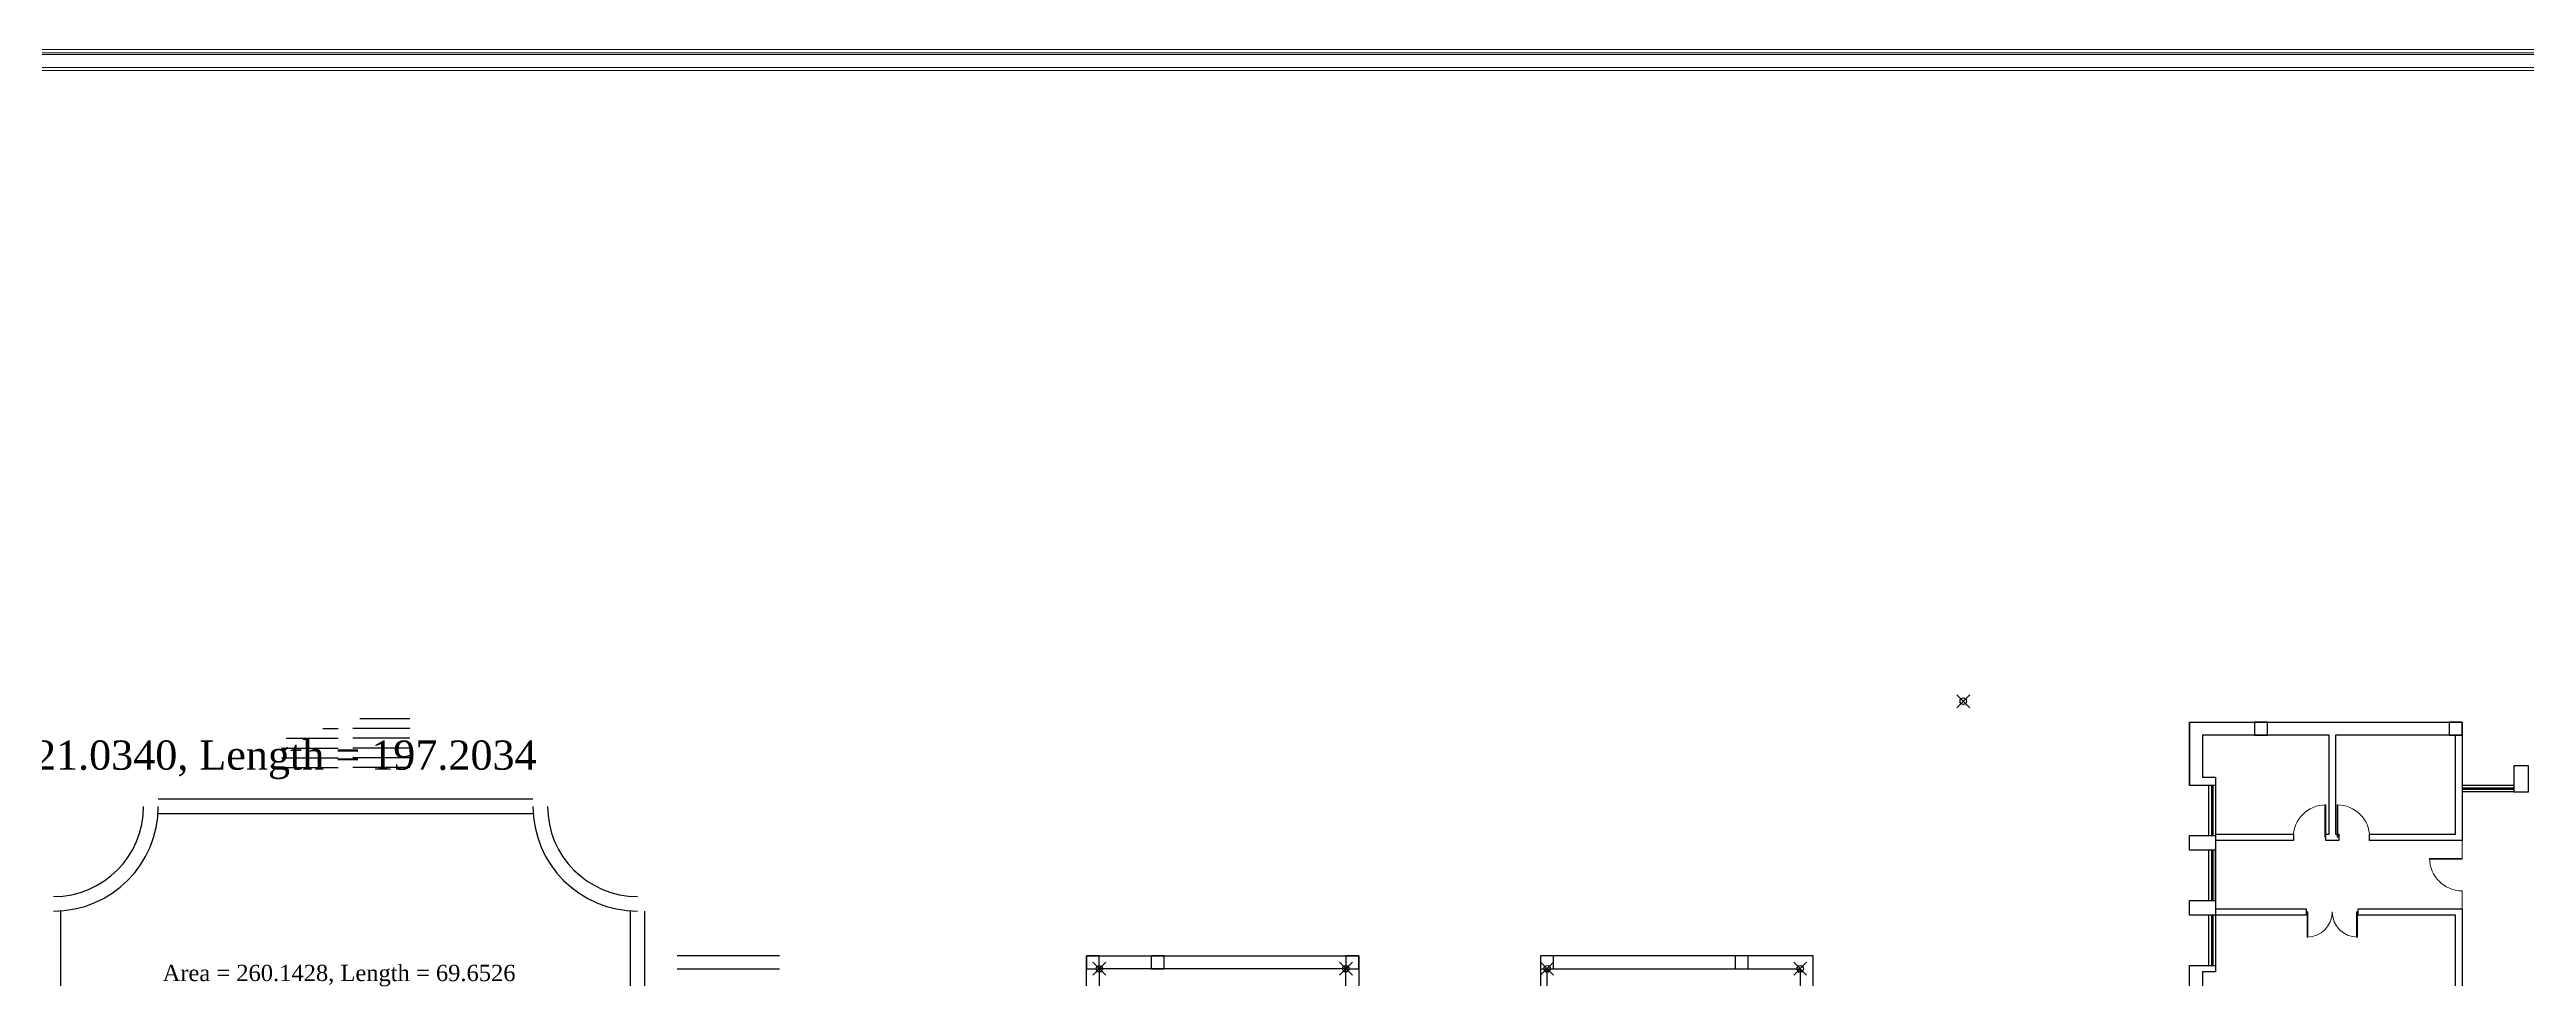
# Model space of a CAD drawing. Header units: inches. Extents: x 0 to 249, y 0 to 82.
# Drawn here: x 86.8 to 163.1, y 53.1 to 81.7 of the extents above; entities that cross this region are included whole.
import ezdxf

# ---------------------------------------------------------------- set-up
doc = ezdxf.new("R2010")
doc.units = ezdxf.units.IN
doc.header["$MEASUREMENT"] = 0
doc.header["$PDMODE"] = 35
doc.header["$PDSIZE"] = 0.2
doc.linetypes.add('ACAD_ISO02W100', pattern=[15, 12, -3])
doc.layers.add('A_Coords', color=90, linetype='Continuous')
for name, color, linetype, lineweight in [('column', 30, 'ACAD_ISO02W100', 25), ('door', 77, 'Continuous', 5), ('Edit 94', 7, 'Continuous', 13), ('elevation', 123, 'Continuous', 5), ('HATCH', 8, 'Continuous', 5), ('site plan', 7, 'Continuous', 5), ('text', 7, 'Continuous', 5), ('wall', 50, 'Continuous', 25), ('win', 132, 'Continuous', 5)]:
    doc.layers.add(name, color=color, linetype=linetype, lineweight=lineweight)
doc.styles.add('P', font='times.ttf')
doc.styles.get("Standard").update_dxf_attribs({"font": 'arial.ttf'})

# ---------------------------------------------------------------- blocks, each defined once
blk = doc.blocks.new('door 155')
at = {"layer": 'door'}
for points in [[(181.779, 226.469), (181.779, 227.244), (181.754, 227.244), (181.754, 226.469), (181.779, 226.469)], [(183.304, 227.244), (183.304, 226.469), (183.279, 226.469), (183.279, 227.244), (183.304, 227.244)]]:
    blk.add_lwpolyline(points, dxfattribs=at)
for centre, start, end in [((181.754, 227.244), 270, 0), ((183.304, 227.244), 180, 270)]:
    blk.add_arc(centre, 0.775, start, end, dxfattribs=at)
blk = doc.blocks.new('door 100')
at = {"layer": 'door'}
blk.add_lwpolyline([(185.694, 228.981), (185.694, 227.98), (185.669, 227.98), (185.669, 228.981), (185.694, 228.981)], dxfattribs=at)
blk.add_arc((185.694, 227.98), 1, 90, 180, dxfattribs=at)

msp = doc.modelspace()

# ---------------------------------------------------------------- hatches: boundary and pattern name
at = {"layer": 'site plan'}
h = msp.add_hatch(dxfattribs=at)
h.set_pattern_fill('ANSI31', color=1, scale=0.1)
h.set_pattern_definition([(45, (-2537.00234, -458.51728), (-0.224506403, 0.224506403), [])])
h.paths.add_polyline_path([(28.937, 58.811), (28.937, 59.411), (26.887, 59.411), (26.887, 50.491), (31.137, 50.491), (31.137, 46.761), (36.687, 46.761), (36.687, 52.011), (38.337, 52.011), (38.337, 60.561), (31.137, 60.561), (31.137, 58.811)], flags=17)
h.paths.add_polyline_path([(34.912, 28.011), (34.912, 27.406), (36.912, 27.406), (36.912, 28.011), (38.687, 28.011), (38.687, 34.461), (36.687, 34.461), (36.687, 35.011), (25.137, 35.011), (25.137, 28.011), (26.912, 28.011), (26.912, 27.406), (28.912, 27.406), (28.912, 28.011), (30.912, 28.011), (30.912, 27.406), (32.912, 27.406), (32.912, 28.011)], flags=17)
h.paths.add_polyline_path([(68.887, 27.406), (66.912, 27.406), (66.912, 28.011), (64.912, 28.011), (64.912, 27.406), (62.912, 27.406), (62.912, 28.011), (60.912, 28.011), (60.912, 27.915), (60.697, 27.836), (60.387, 27.725), (60.03, 27.604), (59.564, 27.454), (59.137, 27.325), (58.687, 27.197), (58.534, 27.156), (58.072, 27.037), (57.48, 26.899), (56.907, 26.778), (56.22, 26.652), (55.723, 26.573), (55.187, 26.498), (54.217, 26.392), (53.692, 26.35), (53.107, 26.316), (53.107, 35.011), (58.687, 35.011), (58.687, 34.511), (65.087, 34.511), (65.087, 35.011), (68.887, 35.011)])
h.paths.add_polyline_path([(70.912, 28.011), (69.087, 28.011), (69.087, 35.011), (80.747, 35.011), (80.747, 28.011), (76.912, 28.011), (76.912, 27.406), (74.912, 27.406), (74.912, 28.011), (72.912, 28.011), (72.912, 27.406), (70.912, 27.406)])
h.paths.add_polyline_path([(61.812, 40.355), (61.353, 40.303), (60.962, 40.2), (60.601, 40.052), (60.289, 39.874), (59.983, 39.644), (59.818, 39.48), (59.195, 38.587), (59.044, 38.158), (58.985, 37.889), (58.942, 37.386), (58.942, 37.371), (52.912, 37.371), (52.912, 44.811), (51.517, 44.811), (51.517, 53.361), (58.687, 53.361), (58.687, 51.591), (60.887, 51.591), (60.887, 52.191), (61.812, 52.191)])
h.paths.add_polyline_path([(104.912, 32.461), (104.912, 28.011), (104.687, 28.011), (104.685, 21.212), (99.139, 22.798), (99.135, 23.386), (92.685, 23.374), (92.685, 22.798), (87.137, 21.211), (87.137, 28.011), (86.912, 28.011), (86.912, 28.686), (86.912, 32.461), (92.862, 32.461), (93.279, 32.119), (93.709, 31.847), (94.089, 31.661), (94.552, 31.494), (95.132, 31.364), (95.971, 31.364), (96.732, 31.364), (97.243, 31.474), (97.648, 31.609), (98.084, 31.809), (98.554, 32.098), (99.002, 32.461)])
h.paths.add_polyline_path([(62.937, 51.591), (65.137, 51.591), (65.137, 53.361), (72.307, 53.361), (72.307, 44.811), (70.912, 44.811), (70.912, 37.371), (64.882, 37.371), (64.774, 38.18), (64.629, 38.587), (64.012, 39.486), (63.421, 39.944), (62.904, 40.186), (62.329, 40.328), (62.2, 40.342), (62.099, 40.35), (62.012, 40.355), (62.012, 52.191), (62.937, 52.191)])
edge = h.paths.add_edge_path()
edge.add_line((21.167, 46.761), (24.687, 46.761))
edge.add_line((24.687, 46.761), (24.687, 50.491))
edge.add_line((24.687, 50.491), (26.687, 50.491))
edge.add_line((26.687, 50.491), (26.687, 58.811))
edge.add_line((26.687, 58.811), (24.687, 58.811))
edge.add_line((24.687, 58.811), (24.687, 60.561))
edge.add_line((24.687, 60.561), (17.137, 60.561))
edge.add_line((17.137, 60.561), (17.137, 59.261))
edge.add_line((17.137, 59.261), (17.487, 59.261))
edge.add_line((17.487, 59.261), (17.487, 52.011))
edge.add_line((17.487, 52.011), (18.684, 52.011))
edge.add_line((18.684, 52.011), (19.148, 51.509))
edge.add_line((19.148, 51.509), (19.405, 51.193))
edge.add_line((19.405, 51.193), (19.639, 50.876))
edge.add_line((19.639, 50.876), (19.869, 50.532))
edge.add_line((19.869, 50.532), (20.131, 50.089))
edge.add_line((20.131, 50.089), (20.424, 49.511))
edge.add_line((20.424, 49.511), (20.546, 49.232))
edge.add_line((20.546, 49.232), (20.745, 48.707))
edge.add_line((20.745, 48.707), (20.848, 48.387))
edge.add_line((20.848, 48.387), (20.955, 47.996))
edge.add_line((20.955, 47.996), (21.099, 47.283))
edge.add_line((21.099, 47.283), (21.169, 46.761))
edge.add_line((24.628, 34.761), (24.937, 34.761))
edge.add_line((24.937, 34.761), (24.937, 26.211))
edge.add_line((24.937, 26.211), (17.517, 26.211))
edge.add_line((17.517, 26.211), (17.517, 34.761))
edge.add_line((17.517, 34.761), (18.704, 34.761))
edge.add_line((18.704, 34.761), (19.315, 35.466))
edge.add_line((19.315, 35.466), (19.636, 35.893))
edge.add_line((19.636, 35.893), (20.016, 36.481))
edge.add_line((20.016, 36.481), (20.48, 37.386))
edge.add_line((20.48, 37.386), (20.732, 38.028))
edge.add_line((20.732, 38.028), (20.935, 38.696))
edge.add_line((20.935, 38.696), (21.076, 39.342))
edge.add_line((21.076, 39.342), (21.167, 40.011))
edge.add_line((21.167, 40.011), (24.937, 40.011))
edge.add_line((24.937, 40.011), (24.935, 26.211))
edge.add_line((38.912, 28.011), (38.912, 27.406))
edge.add_line((38.912, 27.406), (40.912, 27.406))
edge.add_line((40.912, 27.406), (40.912, 28.011))
edge.add_line((40.912, 28.011), (42.659, 28.011))
edge.add_line((42.659, 28.011), (44.168, 27.483))
edge.add_line((44.168, 27.483), (44.687, 27.325))
edge.add_line((44.687, 27.325), (44.687, 28.011))
edge.add_line((44.687, 28.011), (45.137, 28.011))
edge.add_line((45.137, 28.011), (45.142, 27.196))
edge.add_line((45.142, 27.196), (45.294, 27.155))
edge.add_line((45.294, 27.155), (45.485, 27.105))
edge.add_line((45.485, 27.105), (45.835, 27.017))
edge.add_line((45.835, 27.017), (46.186, 26.934))
edge.add_line((46.186, 26.934), (46.613, 26.841))
edge.add_line((46.613, 26.841), (46.92, 26.778))
edge.add_line((46.92, 26.778), (47.183, 26.727))
edge.add_line((47.183, 26.727), (47.605, 26.653))
edge.add_line((47.605, 26.653), (48.351, 26.536))
edge.add_line((48.351, 26.536), (48.937, 26.461))
edge.add_line((48.937, 26.461), (49.712, 26.383))
edge.add_line((49.712, 26.383), (50.276, 26.341))
edge.add_line((50.276, 26.341), (50.816, 26.312))
edge.add_line((50.816, 26.312), (51.794, 26.289))
edge.add_line((51.794, 26.289), (52.321, 26.292))
edge.add_line((52.321, 26.292), (52.907, 26.308))
edge.add_line((52.907, 26.308), (52.907, 35.011))
edge.add_line((52.907, 35.011), (38.887, 35.011))
edge.add_line((38.887, 35.011), (38.887, 28.011))
edge.add_line((38.887, 28.011), (39.137, 28.011))

# ---------------------------------------------------------------- linework, layer by layer
at = {"layer": 'A_Coords', "color": 3}
for p in [(145.769, 61.629), (119.142, 53.386), (126.742, 53.386), (132.942, 53.386), (140.742, 53.386)]:
    msp.add_point(p, dxfattribs=at)
at = {"layer": 'column'}
for points in [[(155.142, 60.986), (154.742, 60.986), (154.742, 60.586), (155.142, 60.586)], [(161.142, 60.986), (160.742, 60.986), (160.742, 60.586), (161.142, 60.586)], [(119.142, 53.786), (118.742, 53.786), (118.742, 53.386), (119.142, 53.386)], [(121.142, 53.786), (120.742, 53.786), (120.742, 53.386), (121.142, 53.386)], [(127.142, 53.786), (126.742, 53.786), (126.742, 53.386), (127.142, 53.386)], [(133.142, 53.786), (132.742, 53.786), (132.742, 53.386), (133.142, 53.386)], [(139.142, 53.786), (138.742, 53.786), (138.742, 53.386), (139.142, 53.386)]]:
    msp.add_lwpolyline(points, close=True, dxfattribs=at)
at = {"layer": 'Edit 94'}
for points in [[(161.142, 57.336), (161.142, 56.761)], [(161.142, 55.786), (161.142, 55.236)]]:
    msp.add_lwpolyline(points, dxfattribs=at)
at = {"layer": 'elevation', "linetype": 'Continuous', "lineweight": 9}
for points in [[(190.745, 81.709), (0.004, 81.709), (0.004, -0.001), (190.745, -0.001)], [(190.645, 81.609), (0.104, 81.609), (0.104, 0.099), (190.645, 0.099)], [(190.595, 81.559), (0.154, 81.559), (0.154, 0.149), (190.595, 0.149)], [(190.195, 81.159), (0.554, 81.159), (0.554, 0.549), (190.195, 0.549)], [(190.095, 81.059), (0.654, 81.059), (0.654, 0.649), (190.095, 0.649)]]:
    msp.add_lwpolyline(points, close=True, dxfattribs=at)
at = {"layer": 'HATCH', "linetype": 'ACAD_ISO02W100'}
msp.add_line((101.687, 58.161), (90.137, 58.161), dxfattribs=at)
at = {"layer": 'wall', "color": 0}
for p, q in [((97.887, 61.086), (96.351, 61.086)), ((94.077, 60.486), (95.687, 60.486)), ((95.214, 60.786), (95.687, 60.786)), ((97.887, 60.786), (96.137, 60.786)), ((97.887, 60.486), (96.137, 60.486)), ((93.937, 60.186), (95.687, 60.186)), ((93.937, 59.886), (95.687, 59.886)), ((93.937, 59.586), (95.687, 59.586)), ((97.887, 60.186), (96.137, 60.186)), ((97.887, 59.886), (96.137, 59.886)), ((97.887, 59.586), (96.137, 59.586)), ((101.687, 58.611), (90.137, 58.611)), ((101.687, 58.161), (90.137, 58.161)), ((96.137, 58.611), (95.687, 58.611)), ((87.137, 43.161), (87.137, 55.161)), ((104.687, 55.161), (104.687, 43.611)), ((105.137, 43.611), (105.137, 55.161)), ((109.285, 53.786), (106.135, 53.786)), ((106.135, 53.386), (109.285, 53.386))]:
    msp.add_line(p, q, dxfattribs=at)
at = {"layer": 'wall', "color": 0, "ltscale": 0.1}
for points in [[(157.042, 60.586), (153.142, 60.586), (153.142, 59.286), (153.542, 59.286), (153.542, 59.036), (152.742, 59.036), (152.742, 60.986), (161.142, 60.986), (161.142, 60.586), (157.242, 60.586)], [(152.742, 60.986), (152.742, 59.036)], [(153.342, 57.486), (153.342, 59.036)], [(153.542, 57.036), (152.742, 57.036), (152.742, 57.486), (153.542, 57.486)], [(153.342, 55.486), (153.342, 57.036)], [(153.542, 55.486), (153.542, 57.036)], [(153.542, 55.036), (152.742, 55.036), (152.742, 55.486), (153.542, 55.486)], [(153.342, 53.486), (153.342, 55.036)], [(155.142, 46.786), (160.942, 46.786), (160.942, 55.036), (157.942, 55.036), (157.942, 55.236), (161.142, 55.236), (161.142, 46.586), (155.142, 46.586)]]:
    msp.add_lwpolyline(points, dxfattribs=at)
at = {"layer": 'wall', "color": 0}
for points in [[(157.242, 60.586), (157.242, 57.536), (157.342, 57.536), (157.342, 57.336), (156.942, 57.336), (156.942, 57.536), (157.042, 57.536), (157.042, 60.586)], [(161.142, 60.586), (161.142, 57.336), (158.292, 57.336), (158.292, 57.536), (160.942, 57.536), (160.942, 60.586)], [(163.192, 58.836), (163.192, 59.636), (162.742, 59.636), (162.742, 58.836), (163.192, 58.836)], [(153.542, 59.036), (153.542, 53.486)], [(162.742, 59.036), (161.142, 59.036)], [(162.742, 58.836), (161.142, 58.836)], [(153.542, 57.536), (155.942, 57.536), (155.942, 57.336), (153.542, 57.336)], [(153.542, 55.236), (156.342, 55.236), (156.342, 55.036), (153.542, 55.036)], [(127.142, 53.786), (127.142, 51.586), (126.942, 51.586), (126.942, 48.986), (126.742, 48.986), (126.742, 53.386), (119.142, 53.386), (119.142, 53.386), (119.142, 53.386), (119.142, 53.386), (119.142, 52.086), (119.542, 52.086), (119.542, 51.886), (118.742, 51.886), (118.742, 53.786), (127.142, 53.786)], [(132.742, 51.586), (132.742, 51.586), (132.942, 51.586), (132.942, 53.386), (140.742, 53.386), (140.742, 52.086), (140.342, 52.086), (140.342, 51.886), (141.142, 51.886), (141.142, 53.786), (132.742, 53.786), (132.742, 51.586), (132.742, 51.586)], [(154.742, 37.386), (154.742, 51.586), (152.742, 51.586), (152.742, 53.486), (153.542, 53.486), (153.542, 53.286), (153.142, 53.286), (153.142, 51.986), (155.142, 51.986), (155.142, 37.186)]]:
    msp.add_lwpolyline(points, dxfattribs=at)
for centre, radius, start, end in [((86.912, 58.386), 2.775, 270.00009, 0), ((86.912, 58.386), 3.225, 270.00008, 0), ((104.912, 58.386), 3.225, 180, 269.99992), ((104.912, 58.386), 2.775, 180, 269.99991)]:
    msp.add_arc(centre, radius, start, end, dxfattribs=at)
at = {"layer": 'win'}
for points in [[(153.417, 59.036), (153.417, 57.486)], [(153.442, 59.036), (153.442, 57.486)], [(153.467, 59.036), (153.467, 57.486)], [(162.742, 58.961), (161.142, 58.961)], [(162.742, 58.936), (161.142, 58.936)], [(162.742, 58.911), (161.142, 58.911)], [(153.417, 57.036), (153.417, 55.486)], [(153.442, 57.036), (153.442, 55.486)], [(153.467, 57.036), (153.467, 55.486)], [(153.417, 55.036), (153.417, 53.486)], [(153.442, 55.036), (153.442, 53.486)], [(153.467, 55.036), (153.467, 53.486)]]:
    msp.add_lwpolyline(points, dxfattribs=at)

# ---------------------------------------------------------------- block references
at = {"layer": 'door'}
for name, p in [('door 100', (-28.752, -170.544)), ('door 155', (-25.387, -172.107))]:
    msp.add_blockref(name, p, dxfattribs=at)
at = {"layer": 'door', "xscale": -1}
msp.add_blockref('door 100', (342.986, -170.544), dxfattribs=at)
at = {"layer": 'door', "rotation": 90}
msp.add_blockref('door 100', (389.122, -128.908), dxfattribs=at)

# ---------------------------------------------------------------- texts
at = {"layer": 'A_Coords'}
for s, p in [('145.77, 61.63', (145.684, 61.497)), ('119.14, 53.39', (119.057, 53.254)), ('126.74, 53.39', (126.657, 53.254)), ('132.94, 53.39', (132.857, 53.254)), ('140.74, 53.39', (140.657, 53.254))]:
    msp.add_text(s, height=0.02, dxfattribs=at).set_placement(p)
at = {"layer": 'text', "attachment_point": 1, "style": 'P'}
for s, insert, char_height, width in [('Area = 921.0340, Length = 197.2034', (81.54, 60.419), 0.9, 21.4284), ('Area = 260.1428, Length = 69.6526', (90.272, 53.506), 0.5, 12.41465)]:
    msp.add_mtext(s, dxfattribs=dict(at, insert=insert, char_height=char_height, width=width))

doc.saveas('drawing.dxf')
